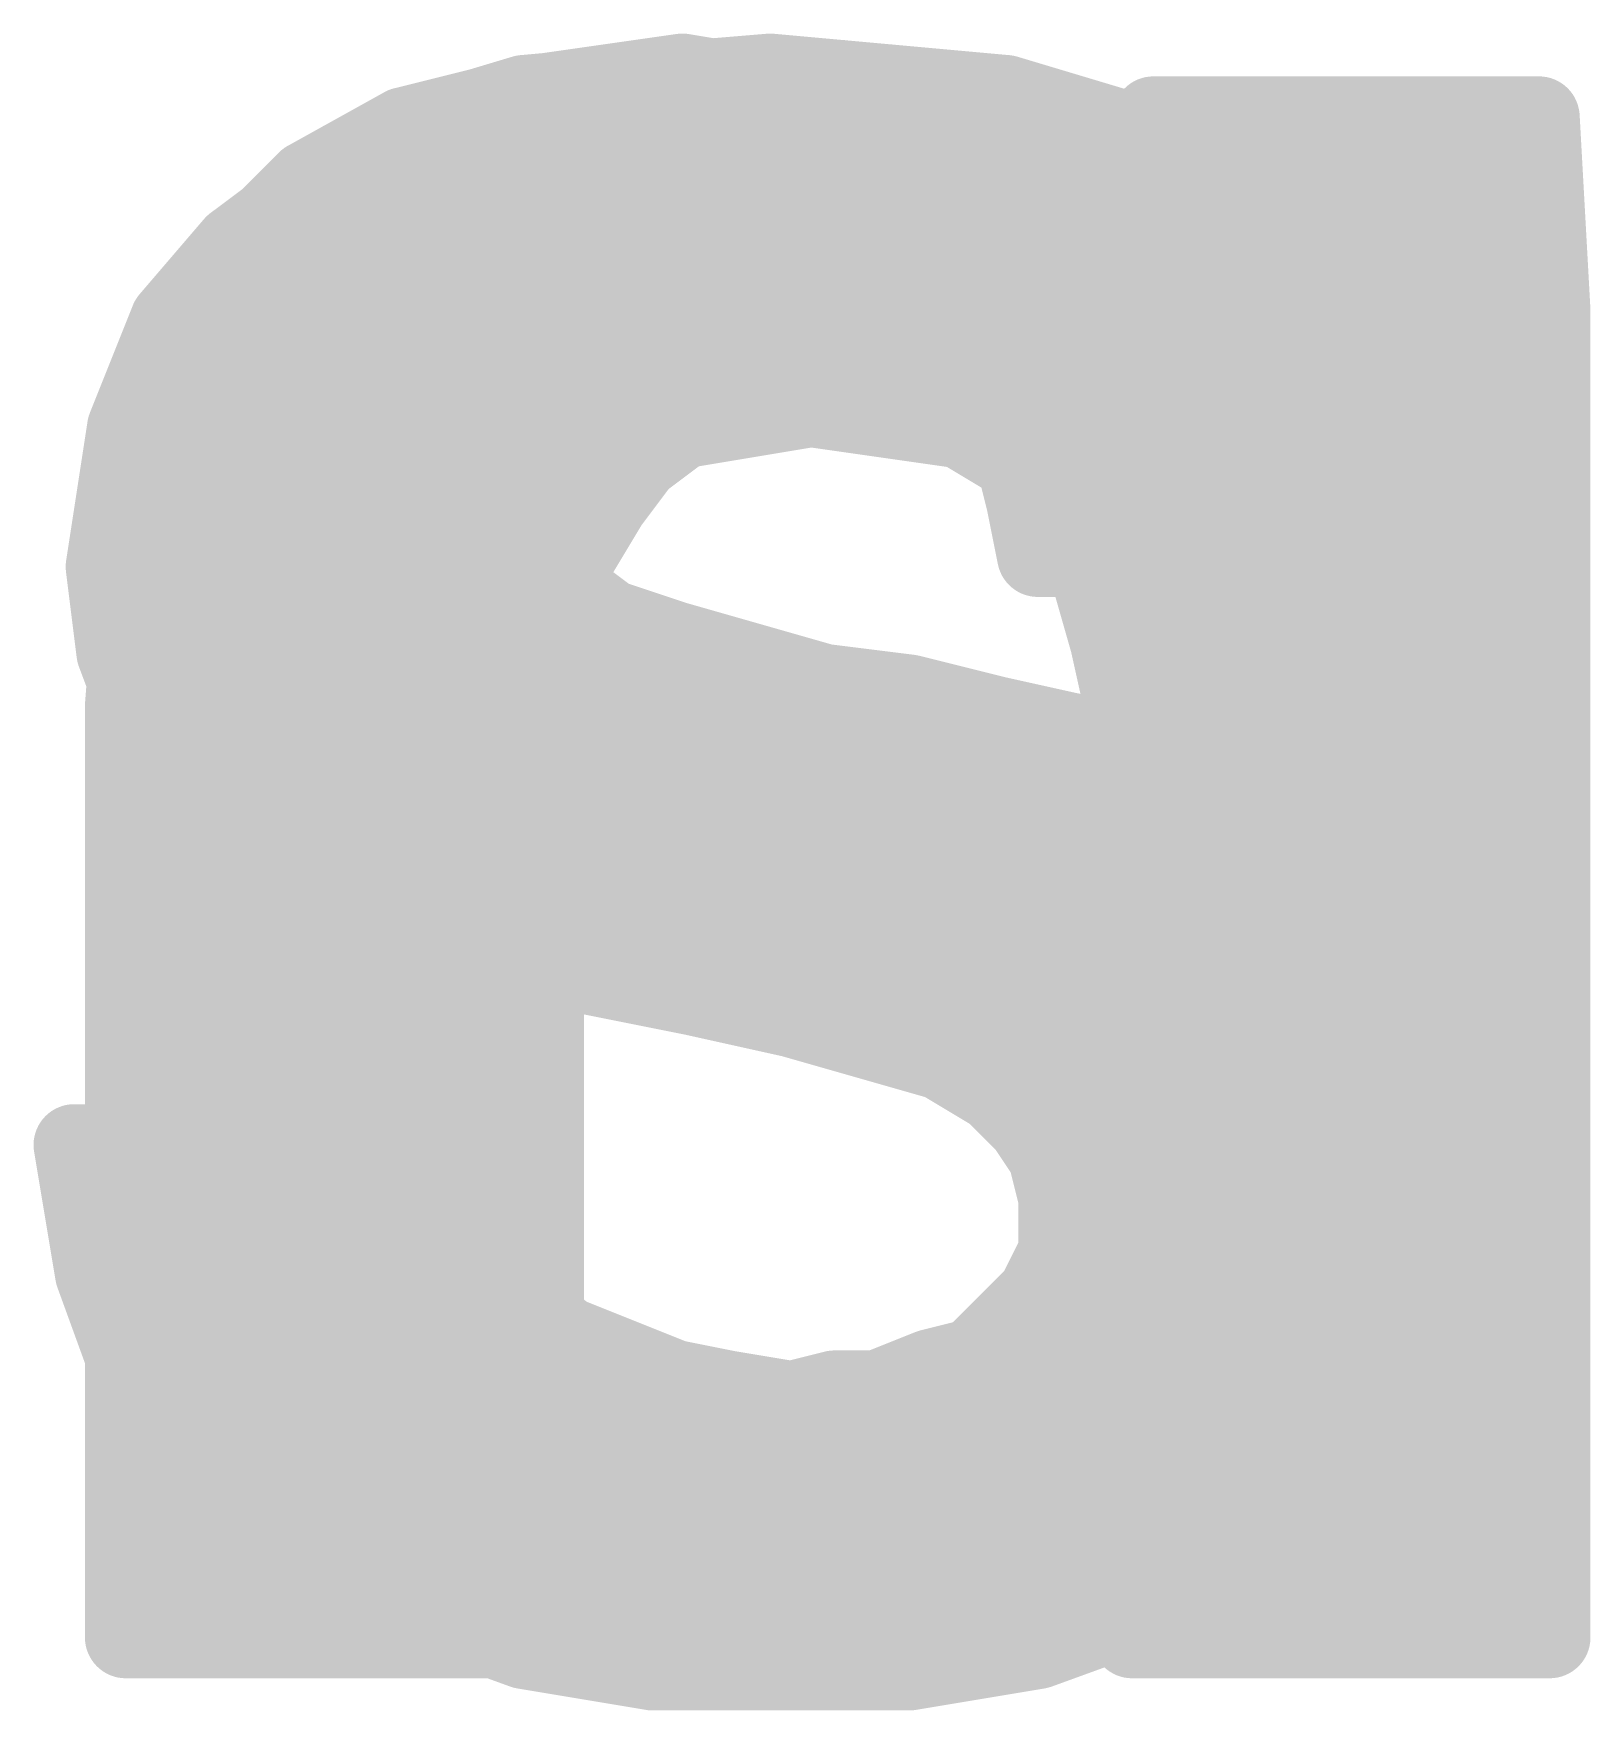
# Model space of a CAD drawing. Extents: x -36 to 72, y -21 to 37.
# Drawn here: x 7.066 to 8.52, y 19.052 to 20.618 of the extents above; entities that cross this region are included whole.
import ezdxf

# ---------------------------------------------------------------- set-up
doc = ezdxf.new("R2010")
doc.units = 0
doc.layers.add('21', color=41, linetype='CONTINUOUS')
doc.layers.add('22', color=40, linetype='CONTINUOUS')

msp = doc.modelspace()

# ---------------------------------------------------------------- linework, layer by layer
at = {"layer": '21', "const_width": 0.0762}
for points in [[(7.634, 20.57), (7.754, 20.58)], [(7.754, 20.58), (7.864, 20.57)], [(7.424, 20.53), (7.524, 20.56)], [(7.524, 20.56), (7.634, 20.57)], [(7.682, 20.574), (7.82, 20.574)], [(7.864, 20.57), (7.974, 20.56)], [(7.974, 20.56), (8.074, 20.53)], [(7.334, 20.48), (7.424, 20.53)], [(8.074, 20.53), (8.164, 20.48)], [(7.366, 20.4978), (8.132, 20.4978)], [(7.254, 20.42), (7.334, 20.48)], [(8.164, 20.48), (8.244, 20.42)], [(7.194, 20.35), (7.254, 20.42)], [(7.2561, 20.4216), (8.2419, 20.4216)], [(8.244, 20.42), (8.314, 20.34)], [(7.154, 20.25), (7.194, 20.35)], [(7.1922, 20.3454), (8.3093, 20.3454)], [(8.314, 20.34), (8.354, 20.24)], [(7.634, 20.31), (7.604, 20.3)], [(7.674, 20.31), (7.634, 20.31)], [(7.704, 20.32), (7.674, 20.31)], [(7.794, 20.32), (7.704, 20.32)], [(7.844, 20.31), (7.794, 20.32)], [(7.884, 20.3), (7.844, 20.31)], [(7.604, 20.3), (7.574, 20.28)], [(7.924, 20.28), (7.884, 20.3)], [(7.574, 20.28), (7.544, 20.26)], [(7.954, 20.25), (7.924, 20.28)], [(7.1617, 20.2692), (7.5578, 20.2692)], [(7.9348, 20.2692), (8.3423, 20.2692)], [(7.134, 20.12), (7.154, 20.25)], [(7.544, 20.26), (7.534, 20.23)], [(7.984, 20.22), (7.954, 20.25)], [(7.534, 20.23), (7.524, 20.19)], [(8.354, 20.24), (8.374, 20.13)], [(7.994, 20.18), (7.984, 20.22)], [(7.1452, 20.193), (7.5248, 20.193)], [(7.524, 20.19), (7.534, 20.14)], [(7.9908, 20.193), (8.3625, 20.193)], [(8.004, 20.13), (7.994, 20.18)], [(7.534, 20.14), (7.564, 20.1)], [(8.374, 20.13), (8.004, 20.13)], [(7.144, 20.04), (7.134, 20.12)], [(7.1344, 20.1168), (7.5514, 20.1168)], [(7.564, 20.1), (7.604, 20.07)], [(7.604, 20.07), (7.664, 20.05)], [(7.664, 20.05), (7.734, 20.03)], [(7.1439, 20.0406), (7.6969, 20.0406)], [(7.174, 19.96), (7.144, 20.04)], [(7.734, 20.03), (7.804, 20.01)], [(7.804, 20.01), (7.884, 20)], [(7.884, 20), (7.964, 19.98)], [(7.964, 19.98), (8.054, 19.96)], [(7.1724, 19.9644), (8.0342, 19.9644)], [(7.224, 19.91), (7.174, 19.96)], [(8.054, 19.96), (8.134, 19.93)], [(8.134, 19.93), (8.204, 19.9)], [(7.274, 19.86), (7.224, 19.91)], [(7.2458, 19.8882), (8.2247, 19.8882)], [(8.204, 19.9), (8.274, 19.86)], [(7.344, 19.82), (7.274, 19.86)], [(8.274, 19.86), (8.334, 19.81)], [(7.424, 19.79), (7.344, 19.82)], [(7.3653, 19.812), (8.3316, 19.812)], [(8.334, 19.81), (8.374, 19.75)], [(7.504, 19.77), (7.424, 19.79)], [(7.584, 19.74), (7.504, 19.77)], [(8.374, 19.75), (8.404, 19.67)], [(7.684, 19.72), (7.584, 19.74)], [(7.605, 19.7358), (8.3793, 19.7358)], [(7.774, 19.7), (7.684, 19.72)], [(7.844, 19.68), (7.774, 19.7)], [(7.914, 19.66), (7.844, 19.68)], [(8.404, 19.67), (8.414, 19.58)], [(7.964, 19.63), (7.914, 19.66)], [(7.9147, 19.6596), (8.4052, 19.6596)], [(7.994, 19.6), (7.964, 19.63)], [(8.014, 19.57), (7.994, 19.6)], [(7.124, 19.46), (7.104, 19.58)], [(7.104, 19.58), (7.424, 19.58)], [(7.424, 19.58), (7.474, 19.58)], [(7.474, 19.58), (7.484, 19.52)], [(8.0051, 19.5834), (8.4136, 19.5834)], [(8.414, 19.58), (8.404, 19.45)], [(8.024, 19.53), (8.014, 19.57)], [(8.024, 19.48), (8.024, 19.53)], [(7.484, 19.52), (7.504, 19.48)], [(7.1161, 19.5072), (7.4904, 19.5072)], [(8.024, 19.5072), (8.4084, 19.5072)], [(7.504, 19.48), (7.524, 19.43)], [(8.004, 19.44), (8.024, 19.48)], [(7.164, 19.35), (7.124, 19.46)], [(8.404, 19.45), (8.354, 19.35)], [(7.1345, 19.431), (7.5236, 19.431)], [(7.974, 19.41), (8.004, 19.44)], [(7.995, 19.431), (8.3945, 19.431)], [(7.524, 19.43), (7.564, 19.4)], [(7.564, 19.4), (7.614, 19.38)], [(7.944, 19.38), (7.974, 19.41)], [(7.614, 19.38), (7.664, 19.36)], [(7.854, 19.35), (7.904, 19.37)], [(7.904, 19.37), (7.944, 19.38)], [(7.1623, 19.3548), (7.69, 19.3548)], [(7.664, 19.36), (7.714, 19.35)], [(7.866, 19.3548), (8.3564, 19.3548)], [(7.234, 19.26), (7.164, 19.35)], [(7.714, 19.35), (7.774, 19.34)], [(7.774, 19.34), (7.814, 19.35)], [(7.814, 19.35), (7.854, 19.35)], [(8.354, 19.35), (8.294, 19.26)], [(7.2195, 19.2786), (8.3064, 19.2786)], [(7.314, 19.2), (7.234, 19.26)], [(8.294, 19.26), (8.214, 19.2)], [(7.3108, 19.2024), (8.2172, 19.2024)], [(7.414, 19.15), (7.314, 19.2)], [(8.214, 19.2), (8.114, 19.15)], [(7.524, 19.11), (7.414, 19.15)], [(8.114, 19.15), (8.004, 19.11)], [(7.4794, 19.1262), (8.0486, 19.1262)], [(7.644, 19.09), (7.524, 19.11)], [(8.004, 19.11), (7.884, 19.09)], [(7.884, 19.09), (7.644, 19.09)]]:
    msp.add_lwpolyline(points, dxfattribs=at)
at = {"layer": '21', "const_width": 0.0381}
for points in [[(7.7557, 20.599, 1), (7.7523, 20.561)], [(7.7556, 20.561, 1), (7.7524, 20.599)], [(7.5223, 20.579, 1), (7.5257, 20.541)], [(7.5295, 20.5418, 1), (7.5185, 20.5782)], [(7.6324, 20.589, 1), (7.6356, 20.551)], [(7.6357, 20.551, 1), (7.6323, 20.589)], [(7.682, 20.5931, 1), (7.682, 20.555)], [(7.82, 20.555, 1), (7.82, 20.5931)], [(7.8657, 20.589, 1), (7.8623, 20.551)], [(7.8623, 20.551, 1), (7.8657, 20.589)], [(7.9795, 20.5782, 1), (7.9685, 20.5418)], [(7.9723, 20.541, 1), (7.9757, 20.579)], [(7.4185, 20.5482, 1), (7.4295, 20.5118)], [(7.4333, 20.5133, 1), (7.4147, 20.5467)], [(8.0833, 20.5467, 1), (8.0647, 20.5133)], [(8.0685, 20.5118, 1), (8.0795, 20.5482)], [(7.366, 20.5169, 1), (7.366, 20.4788)], [(8.132, 20.4788, 1), (8.132, 20.5169)], [(7.3247, 20.4967, 1), (7.3433, 20.4633)], [(7.3454, 20.4648, 1), (7.3226, 20.4952)], [(8.1754, 20.4952, 1), (8.1526, 20.4648)], [(8.1547, 20.4633, 1), (8.1733, 20.4967)], [(7.2561, 20.4407, 1), (7.2561, 20.4026)], [(7.2685, 20.4076, 1), (7.2395, 20.4324)], [(8.2583, 20.4325, 1), (8.2297, 20.4075)], [(8.2419, 20.4026, 1), (8.2419, 20.4407)], [(7.2426, 20.4352, 1), (7.2654, 20.4048)], [(8.2326, 20.4048, 1), (8.2554, 20.4352)], [(7.1922, 20.3645, 1), (7.1922, 20.3264)], [(7.1795, 20.3624, 1), (7.2085, 20.3376)], [(7.2117, 20.3429, 1), (7.1763, 20.3571)], [(8.3317, 20.3471, 1), (8.2963, 20.3329)], [(8.3093, 20.3264, 1), (8.3093, 20.3645)], [(8.2997, 20.3275, 1), (8.3283, 20.3525)], [(7.634, 20.3291, 1), (7.634, 20.291)], [(7.64, 20.2919, 1), (7.628, 20.3281)], [(7.668, 20.3281, 1), (7.68, 20.2919)], [(7.674, 20.291, 1), (7.674, 20.3291)], [(7.704, 20.3391, 1), (7.704, 20.301)], [(7.71, 20.3019, 1), (7.698, 20.3381)], [(7.7977, 20.3387, 1), (7.7903, 20.3013)], [(7.794, 20.301, 1), (7.794, 20.3391)], [(7.8486, 20.3285, 1), (7.8394, 20.2915)], [(7.8403, 20.2913, 1), (7.8477, 20.3287)], [(7.598, 20.3181, 1), (7.61, 20.2819)], [(7.6146, 20.2841, 1), (7.5934, 20.3159)], [(7.8925, 20.317, 1), (7.8755, 20.283)], [(7.8794, 20.2815, 1), (7.8886, 20.3185)], [(7.5634, 20.2959, 1), (7.5846, 20.2641)], [(7.5846, 20.2641, 1), (7.5634, 20.2959)], [(7.9375, 20.2935, 1), (7.9105, 20.2665)], [(7.9155, 20.263, 1), (7.9325, 20.297)], [(7.1617, 20.2883, 1), (7.1617, 20.2502)], [(7.5578, 20.2502, 1), (7.5578, 20.2883)], [(7.9348, 20.2883, 1), (7.9348, 20.2502)], [(8.3423, 20.2502, 1), (8.3423, 20.2883)], [(7.1728, 20.2471, 1), (7.1352, 20.2529)], [(7.5334, 20.2759, 1), (7.5546, 20.2441)], [(7.5621, 20.254, 1), (7.5259, 20.266)], [(7.9675, 20.2635, 1), (7.9405, 20.2365)], [(7.1363, 20.2571, 1), (7.1717, 20.2429)], [(7.5525, 20.2254, 1), (7.5155, 20.2346)], [(7.9405, 20.2365, 1), (7.9675, 20.2635)], [(8.3727, 20.2434, 1), (8.3353, 20.2366)], [(7.5159, 20.236, 1), (7.5521, 20.224)], [(8.0025, 20.2246, 1), (7.9655, 20.2154)], [(7.9705, 20.2065, 1), (7.9975, 20.2335)], [(8.3363, 20.2329, 1), (8.3717, 20.2471)], [(7.1452, 20.2121, 1), (7.1452, 20.174)], [(7.5427, 20.1937, 1), (7.5053, 20.1863)], [(7.5248, 20.174, 1), (7.5248, 20.2121)], [(7.9908, 20.2121, 1), (7.9908, 20.174)], [(8.3625, 20.174, 1), (8.3625, 20.2121)], [(7.5055, 20.1946, 1), (7.5425, 20.1854)], [(8.0127, 20.1837, 1), (7.9753, 20.1763)], [(7.9755, 20.1754, 1), (8.0125, 20.1846)], [(7.5492, 20.1514, 1), (7.5188, 20.1286)], [(7.5153, 20.1363, 1), (7.5527, 20.1437)], [(8.004, 20.1491, 1), (8.004, 20.111)], [(8.374, 20.111, 1), (8.374, 20.1491)], [(7.1529, 20.1224, 1), (7.1151, 20.1176)], [(7.1344, 20.1359, 1), (7.1344, 20.0978)], [(7.5514, 20.0978, 1), (7.5514, 20.1359)], [(7.9853, 20.1263, 1), (8.0227, 20.1337)], [(8.3553, 20.1266, 1), (8.3927, 20.1334)], [(7.1152, 20.1229, 1), (7.1528, 20.1171)], [(7.5754, 20.1152, 1), (7.5526, 20.0848)], [(7.5488, 20.0886, 1), (7.5792, 20.1114)], [(7.61, 20.0881, 1), (7.598, 20.0519)], [(7.5926, 20.0548, 1), (7.6154, 20.0852)], [(7.6692, 20.0683, 1), (7.6588, 20.0317)], [(7.658, 20.0319, 1), (7.67, 20.0681)], [(7.1439, 20.0597, 1), (7.1439, 20.0216)], [(7.1618, 20.0467, 1), (7.1262, 20.0333)], [(7.6969, 20.0216, 1), (7.6969, 20.0597)], [(7.7392, 20.0483, 1), (7.7288, 20.0117)], [(7.7288, 20.0117, 1), (7.7392, 20.0483)], [(7.1251, 20.0376, 1), (7.1629, 20.0424)], [(7.8064, 20.0289, 1), (7.8016, 19.9911)], [(7.7988, 19.9917, 1), (7.8092, 20.0283)], [(7.8886, 20.0185, 1), (7.8794, 19.9815)], [(7.8816, 19.9811, 1), (7.8864, 20.0189)], [(7.9681, 19.9986, 1), (7.9599, 19.9614)], [(7.9594, 19.9615, 1), (7.9686, 19.9985)], [(7.1724, 19.9835, 1), (7.1724, 19.9454)], [(8.0342, 19.9454, 1), (8.0342, 19.9835)], [(7.1875, 19.9735, 1), (7.1605, 19.9465)], [(8.0607, 19.9778, 1), (8.0473, 19.9422)], [(8.0499, 19.9414, 1), (8.0581, 19.9786)], [(7.1562, 19.9533, 1), (7.1918, 19.9667)], [(8.1415, 19.9475, 1), (8.1265, 19.9125)], [(8.1273, 19.9122, 1), (8.1407, 19.9478)], [(7.2375, 19.9235, 1), (7.2105, 19.8965)], [(7.2105, 19.8965, 1), (7.2375, 19.9235)], [(7.2458, 19.9073, 1), (7.2458, 19.8692)], [(8.2135, 19.9165, 1), (8.1945, 19.8835)], [(8.1965, 19.8825, 1), (8.2115, 19.9175)], [(8.2247, 19.8692, 1), (8.2247, 19.9073)], [(7.2835, 19.8765, 1), (7.2645, 19.8435)], [(7.2605, 19.8465, 1), (7.2875, 19.8735)], [(8.2862, 19.8746, 1), (8.2618, 19.8454)], [(8.2645, 19.8435, 1), (8.2835, 19.8765)], [(7.3507, 19.8378, 1), (7.3373, 19.8022)], [(7.3345, 19.8035, 1), (7.3535, 19.8365)], [(7.3653, 19.8311, 1), (7.3653, 19.793)], [(8.3499, 19.8206, 1), (8.3181, 19.7994)], [(8.3316, 19.793, 1), (8.3316, 19.8311)], [(8.3218, 19.7954, 1), (8.3462, 19.8246)], [(7.4286, 19.8085, 1), (7.4194, 19.7715)], [(7.4173, 19.7722, 1), (7.4307, 19.8078)], [(7.5107, 19.7878, 1), (7.4973, 19.7522)], [(7.4994, 19.7515, 1), (7.5086, 19.7885)], [(8.3918, 19.7567, 1), (8.3562, 19.7433)], [(7.5877, 19.7587, 1), (7.5803, 19.7213)], [(7.5773, 19.7222, 1), (7.5907, 19.7578)], [(7.605, 19.7549, 1), (7.605, 19.7168)], [(8.3581, 19.7394, 1), (8.3899, 19.7606)], [(8.3793, 19.7168, 1), (8.3793, 19.7549)], [(7.6881, 19.7386, 1), (7.6799, 19.7014)], [(7.6803, 19.7013, 1), (7.6877, 19.7387)], [(7.7792, 19.7183, 1), (7.7688, 19.6817)], [(7.7699, 19.6814, 1), (7.7781, 19.7186)], [(7.8492, 19.6983, 1), (7.8388, 19.6617)], [(7.8388, 19.6617, 1), (7.8492, 19.6983)], [(8.4229, 19.6721, 1), (8.3851, 19.6679)], [(7.9238, 19.6763, 1), (7.9042, 19.6437)], [(7.9147, 19.6787, 1), (7.9147, 19.6406)], [(7.9088, 19.6417, 1), (7.9192, 19.6783)], [(8.3862, 19.6633, 1), (8.4218, 19.6767)], [(8.4052, 19.6406, 1), (8.4052, 19.6787)], [(7.9775, 19.6435, 1), (7.9505, 19.6165)], [(7.9542, 19.6137, 1), (7.9738, 19.6463)], [(8.0099, 19.6106, 1), (7.9781, 19.5894)], [(7.9805, 19.5865, 1), (8.0075, 19.6135)], [(7.1228, 19.5831, 1), (7.0852, 19.5769)], [(7.104, 19.5991, 1), (7.104, 19.561)], [(7.424, 19.5991, 1), (7.424, 19.561)], [(7.424, 19.561, 1), (7.424, 19.5991)], [(7.4928, 19.5831, 1), (7.4552, 19.5769)], [(7.474, 19.561, 1), (7.474, 19.5991)], [(8.0051, 19.6025, 1), (8.0051, 19.5644)], [(8.433, 19.5785, 1), (8.395, 19.5815)], [(8.4136, 19.5644, 1), (8.4136, 19.6025)], [(8.0325, 19.5746, 1), (7.9955, 19.5654)], [(7.9981, 19.5594, 1), (8.0299, 19.5806)], [(8.3951, 19.5779, 1), (8.4329, 19.5821)], [(8.0431, 19.53, 1), (8.005, 19.53)], [(7.501, 19.5285, 1), (7.467, 19.5115)], [(8.0055, 19.5254, 1), (8.0425, 19.5346)], [(7.1161, 19.5263, 1), (7.1161, 19.4882)], [(7.4652, 19.5169, 1), (7.5028, 19.5231)], [(7.4904, 19.4882, 1), (7.4904, 19.5263)], [(8.024, 19.5263, 1), (8.024, 19.4882)], [(8.4084, 19.4882, 1), (8.4084, 19.5263)], [(7.5217, 19.4871, 1), (7.4863, 19.4729)], [(8.041, 19.4715, 1), (8.007, 19.4885)], [(7.487, 19.4715, 1), (7.521, 19.4885)], [(7.1419, 19.4665, 1), (7.1061, 19.4535)], [(8.005, 19.48, 1), (8.0431, 19.48)], [(8.421, 19.4415, 1), (8.387, 19.4585)], [(7.1052, 19.4569, 1), (7.1428, 19.4631)], [(7.1345, 19.4501, 1), (7.1345, 19.412)], [(7.5236, 19.412, 1), (7.5236, 19.4501)], [(7.995, 19.4501, 1), (7.995, 19.412)], [(8.0175, 19.4265, 1), (7.9905, 19.4535)], [(8.385, 19.4515, 1), (8.423, 19.4485)], [(8.3945, 19.412, 1), (8.3945, 19.4501)], [(7.5354, 19.4452, 1), (7.5126, 19.4148)], [(7.5063, 19.4229, 1), (7.5417, 19.4371)], [(7.987, 19.4485, 1), (8.021, 19.4315)], [(7.5711, 19.4177, 1), (7.5569, 19.3823)], [(7.9605, 19.4235, 1), (7.9875, 19.3965)], [(7.9875, 19.3965, 1), (7.9605, 19.4235)], [(7.5526, 19.3848, 1), (7.5754, 19.4152)], [(7.6211, 19.3977, 1), (7.6069, 19.3623)], [(7.6069, 19.3623, 1), (7.6211, 19.3977)], [(7.8994, 19.3885, 1), (7.9086, 19.3515)], [(7.9111, 19.3523, 1), (7.8969, 19.3877)], [(7.9305, 19.3935, 1), (7.9575, 19.3665)], [(7.9486, 19.3615, 1), (7.9394, 19.3985)], [(7.1623, 19.3739, 1), (7.1623, 19.3358)], [(7.6677, 19.3787, 1), (7.6603, 19.3413)], [(7.6569, 19.3423, 1), (7.6711, 19.3777)], [(7.69, 19.3358, 1), (7.69, 19.3739)], [(7.866, 19.3739, 1), (7.866, 19.3358)], [(8.3564, 19.3358, 1), (8.3564, 19.3739)], [(7.179, 19.3617, 1), (7.149, 19.3383)], [(7.1461, 19.3435, 1), (7.1819, 19.3565)], [(7.7171, 19.3688, 1), (7.7109, 19.3312)], [(7.7103, 19.3313, 1), (7.7177, 19.3687)], [(7.7694, 19.3585, 1), (7.7786, 19.3215)], [(7.7709, 19.3212, 1), (7.7771, 19.3588)], [(7.814, 19.3691, 1), (7.814, 19.331)], [(7.8186, 19.3315, 1), (7.8094, 19.3685)], [(7.8469, 19.3677, 1), (7.8611, 19.3323)], [(7.854, 19.331, 1), (7.854, 19.3691)], [(8.337, 19.3585, 1), (8.371, 19.3415)], [(8.3699, 19.3394, 1), (8.3381, 19.3606)], [(7.2195, 19.2977, 1), (7.2195, 19.2596)], [(8.3064, 19.2596, 1), (8.3064, 19.2977)], [(7.2454, 19.2752, 1), (7.2226, 19.2448)], [(8.3054, 19.2448, 1), (8.2826, 19.2752)], [(7.219, 19.2483, 1), (7.249, 19.2717)], [(8.2781, 19.2706, 1), (8.3099, 19.2494)], [(7.3108, 19.2215, 1), (7.3108, 19.1834)], [(7.3225, 19.217, 1), (7.3055, 19.183)], [(7.3026, 19.1848, 1), (7.3254, 19.2152)], [(8.2026, 19.2152, 1), (8.2254, 19.1848)], [(8.2225, 19.183, 1), (8.2055, 19.217)], [(8.2172, 19.1834, 1), (8.2172, 19.2215)], [(7.4205, 19.1679, 1), (7.4075, 19.1321)], [(8.1205, 19.1321, 1), (8.1075, 19.1679)], [(7.4055, 19.133, 1), (7.4225, 19.167)], [(8.1055, 19.167, 1), (8.1225, 19.133)], [(7.4794, 19.1453, 1), (7.4794, 19.1072)], [(8.0486, 19.1072, 1), (8.0486, 19.1453)], [(7.5271, 19.1288, 1), (7.5209, 19.0912)], [(7.5175, 19.0921, 1), (7.5305, 19.1279)], [(7.9975, 19.1279, 1), (8.0105, 19.0921)], [(8.0071, 19.0912, 1), (8.0009, 19.1288)], [(7.644, 19.109, 1), (7.644, 19.0709)], [(7.6409, 19.0712, 1), (7.6471, 19.1088)], [(7.8809, 19.1088, 1), (7.8871, 19.0712)], [(7.884, 19.0709, 1), (7.884, 19.109)]]:
    msp.add_lwpolyline(points, format="xyb", dxfattribs=at)
at = {"layer": '22', "const_width": 0.0762}
for points in [[(7.672, 20.58), (7.532, 20.56)], [(7.732, 20.57), (7.672, 20.58)], [(7.532, 20.56), (7.412, 20.53)], [(7.63, 20.574), (7.708, 20.574)], [(7.792, 20.56), (7.732, 20.57)], [(7.852, 20.54), (7.792, 20.56)], [(7.412, 20.53), (7.322, 20.48)], [(7.912, 20.52), (7.852, 20.54)], [(8.472, 20.54), (8.112, 20.54)], [(8.112, 20.54), (8.112, 20.34)], [(8.482, 20.36), (8.472, 20.54)], [(7.962, 20.49), (7.912, 20.52)], [(7.354, 20.4978), (7.949, 20.4978)], [(8.112, 20.4978), (8.4743, 20.4978)], [(8.022, 20.45), (7.962, 20.49)], [(7.322, 20.48), (7.262, 20.42)], [(8.062, 20.4), (8.022, 20.45)], [(7.262, 20.42), (7.212, 20.33)], [(7.2636, 20.4216), (8.0447, 20.4216)], [(8.112, 20.4216), (8.4786, 20.4216)], [(8.102, 20.34), (8.062, 20.4)], [(8.482, 19.12), (8.482, 20.36)], [(7.2206, 20.3454), (8.0984, 20.3454)], [(8.112, 20.34), (8.102, 20.34)], [(8.112, 20.3454), (8.482, 20.3454)], [(7.212, 20.33), (7.172, 20.23)], [(7.1877, 20.2692), (7.7872, 20.2692)], [(7.732, 20.26), (7.792, 20.27)], [(7.792, 20.27), (7.862, 20.26)], [(7.7976, 20.2692), (8.482, 20.2692)], [(7.632, 20.22), (7.672, 20.25)], [(7.672, 20.25), (7.732, 20.26)], [(7.862, 20.26), (7.932, 20.25)], [(7.932, 20.25), (7.982, 20.22)], [(7.172, 20.23), (7.162, 20.12)], [(7.602, 20.18), (7.632, 20.22)], [(7.982, 20.22), (8.022, 20.17)], [(7.1686, 20.193), (7.6118, 20.193)], [(8.0036, 20.193), (8.482, 20.193)], [(7.572, 20.13), (7.602, 20.18)], [(8.022, 20.17), (8.052, 20.12)], [(7.552, 20.07), (7.572, 20.13)], [(7.162, 20.12), (7.152, 19.99)], [(7.1618, 20.1168), (7.5676, 20.1168)], [(8.052, 20.12), (8.072, 20.05)], [(8.0529, 20.1168), (8.482, 20.1168)], [(7.542, 20), (7.552, 20.07)], [(8.072, 20.05), (8.092, 19.96)], [(7.1559, 20.0406), (7.5478, 20.0406)], [(8.0741, 20.0406), (8.482, 20.0406)], [(7.542, 19.12), (7.542, 20)], [(7.152, 19.99), (7.152, 19.12)], [(7.152, 19.9644), (7.542, 19.9644)], [(8.091, 19.9644), (8.482, 19.9644)], [(8.092, 19.96), (8.092, 19.12)], [(7.152, 19.8882), (7.542, 19.8882)], [(8.092, 19.8882), (8.482, 19.8882)], [(7.152, 19.812), (7.542, 19.812)], [(8.092, 19.812), (8.482, 19.812)], [(7.152, 19.7358), (7.542, 19.7358)], [(8.092, 19.7358), (8.482, 19.7358)], [(7.152, 19.6596), (7.542, 19.6596)], [(8.092, 19.6596), (8.482, 19.6596)], [(7.152, 19.5834), (7.542, 19.5834)], [(8.092, 19.5834), (8.482, 19.5834)], [(7.152, 19.5072), (7.542, 19.5072)], [(8.092, 19.5072), (8.482, 19.5072)], [(7.152, 19.431), (7.542, 19.431)], [(8.092, 19.431), (8.482, 19.431)], [(7.152, 19.3548), (7.542, 19.3548)], [(8.092, 19.3548), (8.482, 19.3548)], [(7.152, 19.2786), (7.542, 19.2786)], [(8.092, 19.2786), (8.482, 19.2786)], [(7.152, 19.2024), (7.542, 19.2024)], [(8.092, 19.2024), (8.482, 19.2024)], [(7.152, 19.1262), (7.542, 19.1262)], [(7.152, 19.12), (7.542, 19.12)], [(8.092, 19.1262), (8.482, 19.1262)], [(8.092, 19.12), (8.482, 19.12)]]:
    msp.add_lwpolyline(points, dxfattribs=at)
at = {"layer": '22', "const_width": 0.0381}
for points in [[(7.6751, 20.5988, 1), (7.6689, 20.5612)], [(7.6747, 20.5611, 1), (7.6693, 20.5989)], [(7.5293, 20.5789, 1), (7.5347, 20.5411)], [(7.5366, 20.5415, 1), (7.5274, 20.5785)], [(7.63, 20.5931, 1), (7.63, 20.555)], [(7.708, 20.555, 1), (7.708, 20.5931)], [(7.7351, 20.5888, 1), (7.7289, 20.5512)], [(7.7289, 20.5512, 1), (7.7351, 20.5888)], [(7.798, 20.5781, 1), (7.786, 20.5419)], [(7.7889, 20.5412, 1), (7.7951, 20.5788)], [(7.4074, 20.5485, 1), (7.4166, 20.5115)], [(7.4213, 20.5133, 1), (7.4027, 20.5467)], [(7.858, 20.5581, 1), (7.846, 20.5219)], [(7.846, 20.5219, 1), (7.858, 20.5581)], [(8.112, 20.5591, 1), (8.112, 20.521)], [(8.1311, 20.54, 1), (8.093, 20.54)], [(8.491, 20.5411, 1), (8.453, 20.5389)], [(8.472, 20.521, 1), (8.472, 20.5591)], [(7.9218, 20.5363, 1), (7.9022, 20.5037)], [(7.906, 20.5019, 1), (7.918, 20.5381)], [(7.354, 20.5169, 1), (7.354, 20.4788)], [(7.949, 20.4788, 1), (7.949, 20.5169)], [(8.112, 20.5169, 1), (8.112, 20.4788)], [(8.4743, 20.4788, 1), (8.4743, 20.5169)], [(7.9726, 20.5059, 1), (7.9514, 20.4741)], [(7.9522, 20.4737, 1), (7.9718, 20.5063)], [(7.3127, 20.4967, 1), (7.3313, 20.4633)], [(7.3355, 20.4665, 1), (7.3085, 20.4935)], [(8.0369, 20.4619, 1), (8.0071, 20.4381)], [(8.0114, 20.4341, 1), (8.0326, 20.4659)], [(7.2636, 20.4407, 1), (7.2636, 20.4026)], [(7.2787, 20.4107, 1), (7.2453, 20.4293)], [(8.0447, 20.4026, 1), (8.0447, 20.4407)], [(8.112, 20.4407, 1), (8.112, 20.4026)], [(8.4786, 20.4026, 1), (8.4786, 20.4407)], [(7.2485, 20.4335, 1), (7.2755, 20.4065)], [(8.0779, 20.4106, 1), (8.0461, 20.3894)], [(8.0471, 20.3881, 1), (8.0769, 20.4119)], [(8.5011, 20.36, 1), (8.463, 20.36)], [(7.2206, 20.3645, 1), (7.2206, 20.3264)], [(8.102, 20.359, 1), (8.102, 20.3209)], [(8.112, 20.3645, 1), (8.112, 20.3264)], [(8.0984, 20.3264, 1), (8.0984, 20.3645)], [(8.112, 20.3209, 1), (8.112, 20.359)], [(8.463, 20.3589, 1), (8.501, 20.3611)], [(8.482, 20.3264, 1), (8.482, 20.3645)], [(7.2297, 20.3229, 1), (7.1943, 20.3371)], [(8.0861, 20.3294, 1), (8.1179, 20.3506)], [(7.1953, 20.3393, 1), (7.2287, 20.3207)], [(8.093, 20.34, 1), (8.1311, 20.34)], [(7.1877, 20.2883, 1), (7.1877, 20.2502)], [(7.7947, 20.2889, 1), (7.7893, 20.2511)], [(7.7976, 20.2883, 1), (7.7976, 20.2502)], [(7.7872, 20.2502, 1), (7.7872, 20.2883)], [(7.7951, 20.2512, 1), (7.7889, 20.2888)], [(8.482, 20.2502, 1), (8.482, 20.2883)], [(7.6689, 20.2688, 1), (7.6751, 20.2312)], [(7.6834, 20.2348, 1), (7.6606, 20.2652)], [(7.7289, 20.2788, 1), (7.7351, 20.2412)], [(7.7351, 20.2412, 1), (7.7289, 20.2788)], [(7.8647, 20.2789, 1), (7.8593, 20.2411)], [(7.8593, 20.2411, 1), (7.8647, 20.2789)], [(7.9418, 20.2663, 1), (7.9222, 20.2337)], [(7.9293, 20.2311, 1), (7.9347, 20.2689)], [(7.191, 20.2283, 1), (7.153, 20.2317)], [(7.1543, 20.2371, 1), (7.1897, 20.2229)], [(7.6206, 20.2352, 1), (7.6434, 20.2048)], [(7.6472, 20.2086, 1), (7.6168, 20.2314)], [(7.9969, 20.2319, 1), (7.9671, 20.2081)], [(7.9722, 20.2037, 1), (7.9918, 20.2363)], [(7.1686, 20.2121, 1), (7.1686, 20.174)], [(7.6118, 20.174, 1), (7.6118, 20.2121)], [(8.0036, 20.2121, 1), (8.0036, 20.174)], [(8.482, 20.174, 1), (8.482, 20.2121)], [(7.5868, 20.1914, 1), (7.6172, 20.1686)], [(7.6183, 20.1702, 1), (7.5857, 20.1898)], [(8.0383, 20.1798, 1), (8.0057, 20.1602)], [(8.0071, 20.1581, 1), (8.0369, 20.1819)], [(7.5557, 20.1398, 1), (7.5883, 20.1202)], [(7.5901, 20.124, 1), (7.5539, 20.136)], [(7.1618, 20.1359, 1), (7.1618, 20.0978)], [(7.181, 20.1185, 1), (7.143, 20.1215)], [(7.5676, 20.0978, 1), (7.5676, 20.1359)], [(8.0703, 20.1252, 1), (8.0337, 20.1148)], [(8.0529, 20.1359, 1), (8.0529, 20.0978)], [(8.0357, 20.1102, 1), (8.0683, 20.1298)], [(8.482, 20.0978, 1), (8.482, 20.1359)], [(7.143, 20.1217, 1), (7.181, 20.1183)], [(7.5709, 20.0673, 1), (7.5331, 20.0727)], [(7.5339, 20.076, 1), (7.5701, 20.064)], [(8.0906, 20.0541, 1), (8.0534, 20.0459)], [(7.1559, 20.0597, 1), (7.1559, 20.0216)], [(7.5478, 20.0216, 1), (7.5478, 20.0597)], [(8.0537, 20.0448, 1), (8.0903, 20.0552)], [(8.0741, 20.0597, 1), (8.0741, 20.0216)], [(8.482, 20.0216, 1), (8.482, 20.0597)], [(7.5611, 20, 1), (7.523, 20)], [(7.1711, 19.99, 1), (7.133, 19.99)], [(7.5231, 20.0027, 1), (7.5609, 19.9973)], [(7.133, 19.9915, 1), (7.171, 19.9885)], [(7.152, 19.9835, 1), (7.152, 19.9454)], [(7.542, 19.9454, 1), (7.542, 19.9835)], [(8.091, 19.9835, 1), (8.091, 19.9454)], [(8.482, 19.9454, 1), (8.482, 19.9835)], [(8.1111, 19.96, 1), (8.073, 19.96)], [(8.0734, 19.9559, 1), (8.1106, 19.9641)], [(7.152, 19.9073, 1), (7.152, 19.8692)], [(7.542, 19.8692, 1), (7.542, 19.9073)], [(8.092, 19.9073, 1), (8.092, 19.8692)], [(8.482, 19.8692, 1), (8.482, 19.9073)], [(7.152, 19.8311, 1), (7.152, 19.793)], [(7.542, 19.793, 1), (7.542, 19.8311)], [(8.092, 19.8311, 1), (8.092, 19.793)], [(8.482, 19.793, 1), (8.482, 19.8311)], [(7.152, 19.7549, 1), (7.152, 19.7168)], [(7.542, 19.7168, 1), (7.542, 19.7549)], [(8.092, 19.7549, 1), (8.092, 19.7168)], [(8.482, 19.7168, 1), (8.482, 19.7549)], [(7.152, 19.6787, 1), (7.152, 19.6406)], [(7.542, 19.6406, 1), (7.542, 19.6787)], [(8.092, 19.6787, 1), (8.092, 19.6406)], [(8.482, 19.6406, 1), (8.482, 19.6787)], [(7.152, 19.6025, 1), (7.152, 19.5644)], [(7.542, 19.5644, 1), (7.542, 19.6025)], [(8.092, 19.6025, 1), (8.092, 19.5644)], [(8.482, 19.5644, 1), (8.482, 19.6025)], [(7.152, 19.5263, 1), (7.152, 19.4882)], [(7.542, 19.4882, 1), (7.542, 19.5263)], [(8.092, 19.5263, 1), (8.092, 19.4882)], [(8.482, 19.4882, 1), (8.482, 19.5263)], [(7.152, 19.4501, 1), (7.152, 19.412)], [(7.542, 19.412, 1), (7.542, 19.4501)], [(8.092, 19.4501, 1), (8.092, 19.412)], [(8.482, 19.412, 1), (8.482, 19.4501)], [(7.152, 19.3739, 1), (7.152, 19.3358)], [(7.542, 19.3358, 1), (7.542, 19.3739)], [(8.092, 19.3739, 1), (8.092, 19.3358)], [(8.482, 19.3358, 1), (8.482, 19.3739)], [(7.152, 19.2977, 1), (7.152, 19.2596)], [(7.542, 19.2596, 1), (7.542, 19.2977)], [(8.092, 19.2977, 1), (8.092, 19.2596)], [(8.482, 19.2596, 1), (8.482, 19.2977)], [(7.152, 19.2215, 1), (7.152, 19.1834)], [(7.542, 19.1834, 1), (7.542, 19.2215)], [(8.092, 19.2215, 1), (8.092, 19.1834)], [(8.482, 19.1834, 1), (8.482, 19.2215)], [(7.152, 19.1453, 1), (7.152, 19.1072)], [(7.152, 19.1391, 1), (7.152, 19.101)], [(7.542, 19.1072, 1), (7.542, 19.1453)], [(7.542, 19.101, 1), (7.542, 19.1391)], [(8.092, 19.1453, 1), (8.092, 19.1072)], [(8.092, 19.1391, 1), (8.092, 19.101)], [(8.482, 19.1072, 1), (8.482, 19.1453)], [(8.482, 19.101, 1), (8.482, 19.1391)], [(7.133, 19.12, 1), (7.1711, 19.12)], [(7.523, 19.12, 1), (7.5611, 19.12)], [(8.073, 19.12, 1), (8.1111, 19.12)], [(8.463, 19.12, 1), (8.5011, 19.12)]]:
    msp.add_lwpolyline(points, format="xyb", dxfattribs=at)

doc.saveas('drawing.dxf')
